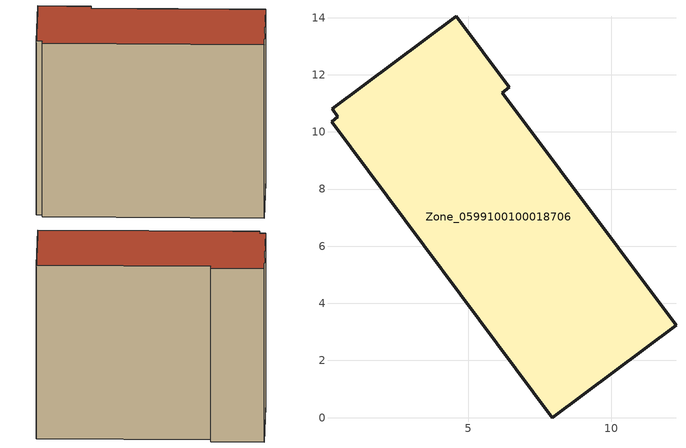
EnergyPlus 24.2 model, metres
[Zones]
Zone_0599100100018706
 floor ground (C_G): 0.43,10.52 0.24,10.81 4.58,14.05 6.43,11.56 6.18,11.37 12.27,3.23 7.93,0 0.21,10.35 z0
 wall outside (C_F): 0.21,10.35 7.93,0 12.27,3.23 6.18,11.37 6.43,11.56 4.58,14.05 0.24,10.81 0.43,10.52 0.21,10.35 z0:10.92
 roof outside (C_R): 0.43,10.52 0.21,10.35 7.93,0 12.27,3.23 6.18,11.37 6.43,11.56 4.58,14.05 0.24,10.81 z10.92
[BUILDING]
Pand.0599100100018706: North Axis=0; Terrain=City; Loads Convergence Tolerance Value=0.04; Temperature Convergence Tolerance Value=0.4; Solar Distribution=FullExterior; Maximum Number of Warmup Days=25; Minimum Number of Warmup Days=1
[Site:Location]
Rotterdam.The.Hague.AP_ZH_NLD Design_Conditions: Latitude=51.96; Longitude=4.45; Time Zone=1; Elevation=-4.5
[SITE:GROUNDTEMPERATURE:BUILDINGSURFACE]
18, 18, 18, 18, 18, 18, 18, 18, 18, 18, 18, 18
[MATERIAL] Thermal Absorptance=0.9; Solar Absorptance=0.7; Visible Absorptance=0.7
Name | Roughness | Thickness | Conductivity | Density | Specific Heat
G.TI.2015-2018 | MediumSmooth | 0.15 | 0.0428571 | 540 | 1210
F.TI.2015-2018 | Rough | 0.3 | 0.0666667 | 1920 | 840
R.TI.2015-2018 | MediumRough | 0.2 | 0.0333333 | 1500 | 1000
[CONSTRUCTION]
C_G: G.TI.2015-2018
C_F: F.TI.2015-2018
C_R: R.TI.2015-2018
[ZONE]
Zone_0599100100018706: Type=1; Multiplier=1; Ceiling Height=Autocalculate; Volume=Autocalculate; Floor Area=autocalculate; Part of Total Floor Area=Yes
[ZONEINFILTRATION:DESIGNFLOWRATE]
Infil_Zone_0599100100018706: Zone or ZoneList or Space or SpaceList=Zone_0599100100018706; Schedule=AlwaysOn; Design Flow Rate Calculation Method=Flow/Area; Flow Rate per Floor Area=0.0015; Constant Term Coefficient=1; Temperature Term Coefficient=0; Velocity Term Coefficient=0; Velocity Squared Term Coefficient=0
[HVACTEMPLATE:ZONE:IDEALLOADSAIRSYSTEM]
Zone_0599100100018706: Maximum Heating Supply Air Temperature=50; Minimum Cooling Supply Air Temperature=13; Maximum Heating Supply Air Humidity Ratio=0.0156; Minimum Cooling Supply Air Humidity Ratio=0.0077; Heating Limit=NoLimit; Cooling Limit=NoLimit; Dehumidification Control Type=ConstantSensibleHeatRatio; Cooling Sensible Heat Ratio=0.7; Dehumidification Setpoint=60; Humidification Control Type=None; Humidification Setpoint=30; Outdoor Air Method=None; Outdoor Air Flow Rate per Person=0.00944; Outdoor Air Flow Rate per Zone Floor Area=0; Outdoor Air Flow Rate per Zone=0; Demand Controlled Ventilation Type=None; Outdoor Air Economizer Type=NoEconomizer; Heat Recovery Type=None; Sensible Heat Recovery Effectiveness=0.7; Latent Heat Recovery Effectiveness=0.65
[ZONECONTROL:THERMOSTAT]
ThermostatControl_Zone_0599100100018706: Zone or ZoneList=Zone_0599100100018706; Control Type Schedule=DualSetpointControlType; Control 1=Thermostat_Zone_0599100100018706; Temperature Difference Between Cutout And Setpoint=0
[THERMOSTATSETPOINT:DUALSETPOINT]
Thermostat_Zone_0599100100018706: Heating Setpoint Temperature Schedule=HeatingSetpoint_Zone_0599100100018706; Cooling Setpoint Temperature Schedule=CoolingSetpoint_Zone_0599100100018706
[SCHEDULE:COMPACT]
HeatingSetpoint_Zone_0599100100018706: Through: 12/31, For: AllDays, Until: 24:00, 21
CoolingSetpoint_Zone_0599100100018706: Through: 12/31, For: AllDays, Until: 24:00, 24
DualSetpointControlType: Through: 12/31, For: AllDays, Until: 24:00, 4
AlwaysOn: Through: 12/31, For: AllDays, Until: 24:00, 1
